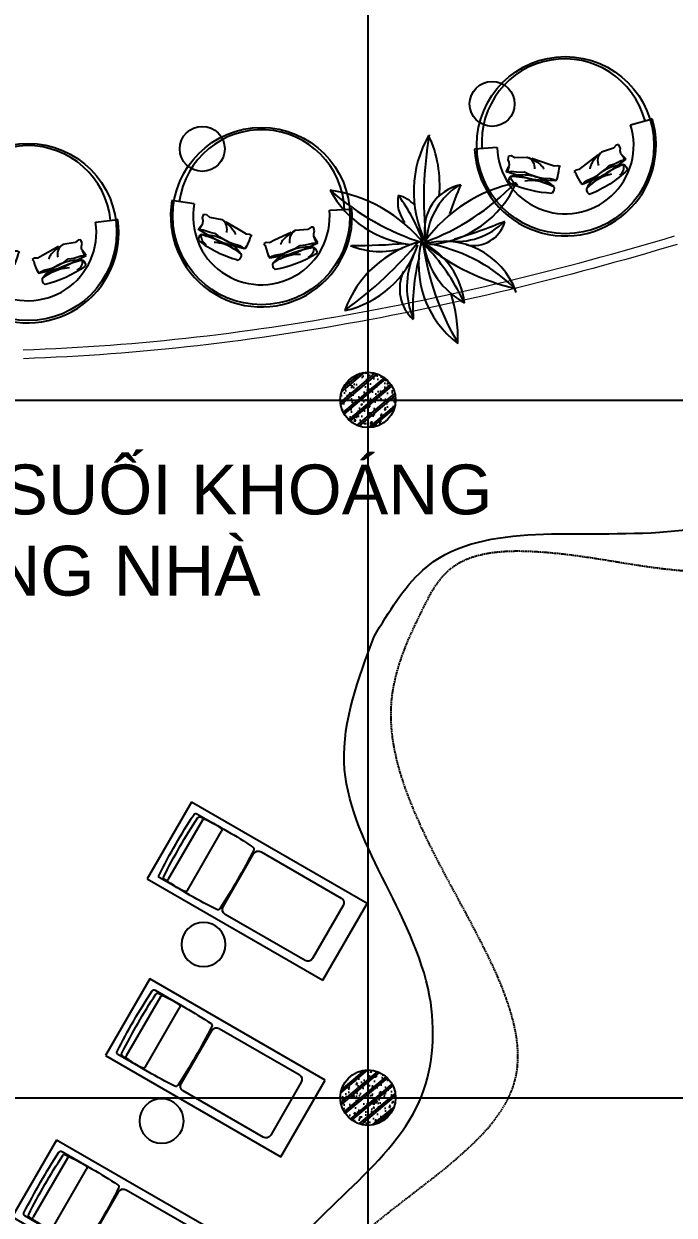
# Model space of a CAD drawing. Header units: millimetres. Extents: x -1030105 to 906887, y -616134 to 1220667.
# Drawn here: x -73200 to -67326, y 547635 to 558393 of the extents above; entities that cross this region are included whole.
import ezdxf
from ezdxf.enums import TextEntityAlignment as Align

# ---------------------------------------------------------------- set-up
doc = ezdxf.new("R2010")
doc.units = ezdxf.units.MM
doc.header["$MEASUREMENT"] = 0
doc.linetypes.add('CENTER', pattern=[2, 1.25, -0.25, 0.25, -0.25])
doc.linetypes.add('DASH', pattern=[0.35, 0.25, -0.1])
for name, color, linetype in [('A-Column', 4, 'Continuous'), ('A-Fur', 143, 'Continuous'), ('A-Furniture', 143, 'Continuous'), ('A-Note', 7, 'Continuous'), ('A-Tree', 98, 'Continuous'), ('XR-BC-zColumn$0$LBC - BEACH CLUB - 240809 DG Rev$0$LBC - BEACH CLUB - COLUMN$0$Col 2FL$0$Col 2FL$0$S-Hatch', 8, 'Continuous')]:
    doc.layers.add(name, color=color, linetype=linetype)
doc.layers.add('A-Door', color=33, linetype='Continuous', lineweight=9)
doc.layers.add('A-Wall', color=6, linetype='Continuous', lineweight=9)
doc.styles.add('Arial_Bold', font='arialbd.ttf')
doc.styles.get("Standard").update_dxf_attribs({"font": 'arial.ttf'})
pattern_1 = [(45, (0, 0), (-0.08838834764831845, 0.08838834764831845), [])]

# ---------------------------------------------------------------- blocks, each defined once
blk = doc.blocks.new('Xref ViasHotel_DD$0$A$C128252A6')
at = {"color": 8}
for points in [[(-199.9999999999998, 80.00000000000011, -0.2490666248094393), (200.0000000000002, 80.00000000000011, -1.822674955046673)], [(-199.9999999999998, 80, 0.3322994664073974), (-199.9999999999998, 19.81332496188793, 0.6324162420717983)], [(-199.9999999999998, 80, -0.09906662480943984), (200.0000000000002, 80, 0.2500000000000002)], [(-199.9999999999998, 19.81332496188793, 0.09906662480943984), (200.0000000000002, 19.81332496188793, -0.2500000000000002)], [(200.0000000000005, 80, -0.3322994664073974), (200.0000000000005, 19.81332496188793, -0.6324162420717983)]]:
    blk.add_lwpolyline(points, format="xyb", dxfattribs=at)
at = {"color": 8, "extrusion": (0, 0, -1)}
blk.add_ellipse((780.901468476882, 898.8733692508494), major_axis=(963.0713825663126, 850.8882908308581), ratio=0.2526383053282041, start_param=2.937223005694502, end_param=3.252076243694595, dxfattribs=at)
at = {"color": 8}
blk.add_ellipse((489.0823721401978, -1084.750095867943), major_axis=(-570.07364656276, 1143.957243795844), ratio=0.5046886879477465, start_param=-0.3101705365576701, end_param=-0.02720458697516248, dxfattribs=at)
blk = doc.blocks.new('Xref ViasHotel_DD$0$A$C17F019FA')
at = {"color": 0}
for p, q in [((697.3613185467548, 813.5510439238133), (699.8647010212298, 793.7083355354334)), ((717.92756481783, 611.7488865882551), (697.3935861733044, 813.5551142003897)), ((717.92756481783, -611.7488865882624), (697.3935861733044, -813.5551142003969))]:
    blk.add_line(p, q, dxfattribs=at)
at = {"color": 8}
for p, q in [((911.1235133591108, 486.6482995716142), (876.5645466852293, 475.0832951677367)), ((876.5645466852293, 475.0832951677367), (878.1273524641292, 452.6495051582751)), ((878.1273524641292, 452.6495051582751), (901.4338400554261, 424.4306216275654)), ((935.0062488559051, 479.9165721031459), (911.1235133591108, 486.6482995716142)), ((961.139452258125, 481.141645068521), (935.0062488559051, 479.9165721031459)), ((1017.680437306, 521.5613187019917), (961.139452258125, 481.141645068521)), ((1001.301164626551, 501.9571702050962), (976.2468804499949, 488.7440328818702)), ((1021.612518758397, 504.4795778361804), (1001.301164626551, 501.9571702050962)), ((1118.624785390741, 318.7744182569659), (1017.680437306, 521.5613187019917)), ((1020.924754717649, 474.0890040926388), (1021.612518758397, 504.4795778361804)), ((1040.10255618114, 410.6074418284697), (1020.924754717649, 474.0890040926388)), ((901.4338400554261, 424.4306216275654), (916.6133127548383, 311.5601572402375)), ((1047.152791371162, 360.1662257797943), (1040.10255618114, 410.6074418284697)), ((1076.169695191231, 321.7466219697599), (1047.152791371162, 360.1662257797943)), ((916.6133127548383, 311.5601572402375), (932.8588758128462, 286.9791447847165)), ((924.4005359811708, 299.3003545842439), (937.7712586250564, 285.890945177729)), ((932.8588758128462, 286.9791447847165), (947.7369539322681, 266.323056805144)), ((934.5817545351456, 274.1928506558688), (1012.630326271872, 127.1067900543203)), ((937.7712586250564, 285.890945177729), (952.4424257027567, 275.754333760975)), ((947.7369539322681, 266.323056805144), (961.3091488336213, 249.1674581054613)), ((952.4424257027567, 275.754333760975), (968.3032555474201, 268.713795114425)), ((961.3091488336213, 249.1674581054613), (973.6370622373652, 235.0879134895076)), ((968.3032555474201, 268.713795114425), (985.2429664921365, 264.5926040189515)), ((973.6370622373652, 235.0879134895076), (984.7822958639299, 223.6599877613262)), ((984.7822958639299, 223.6599877613262), (994.8064514338039, 214.4592457248)), ((985.2429664921365, 264.5926040189515), (1003.150776869792, 263.2140352550414)), ((1003.150776869792, 263.2140352550414), (1021.915905013564, 264.4013636033487)), ((1021.915905013564, 264.4013636033487), (1031.209781213722, 266.1049369151733)), ((1114.245428607916, 246.0654082532783), (1076.169695191231, 321.7466219697599)), ((1130.911862430512, 202.8794769667147), (1114.245428607916, 246.0654082532783)), ((1138.97503520461, 243.5271452402958), (1118.624785390741, 318.7744182569659)), ((1171.629403945466, 92.77644095077267), (1138.97503520461, 243.5271452402958)), ((994.8064514338039, 214.4592457248), (1003.771130667534, 207.0612521839212)), ((1003.771130667534, 207.0612521839212), (1011.737935285462, 201.04157194258)), ((1011.737935285462, 201.04157194258), (1018.806529249588, 196.0319917238157)), ((1012.630326271872, 127.1067900543203), (1036.067291961575, 84.76161766651785)), ((1018.806529249588, 196.0319917238157), (1025.228825487342, 191.8891859269279)), ((1025.228825487342, 191.8891859269279), (1031.294799167721, 188.5260508703286)), ((1031.294799167721, 188.5260508703286), (1037.294425459753, 185.8554828724664)), ((1037.294425459753, 185.8554828724664), (1043.517679532291, 183.7903782517024)), ((1043.517679532291, 183.7903782517024), (1047.422810017597, 182.8937819989733)), ((1147.002085988526, 138.2062920827302), (1130.911862430512, 202.8794769667147)), ((1157.474318943277, 115.6667900273824), (1147.002085988526, 138.2062920827302)), ((1171.629403945466, 92.77644095077267), (1157.474318943277, 115.6667900273824)), ((1036.067291961575, 84.76161766651785), (1036.923326283752, 54.96683084905817)), ((1036.923326283752, 54.96683084905817), (1048.344139921013, 34.56543905798026)), ((1048.344139921013, 34.56543905798026), (1062.945077823999, 47.28856696844014)), ((1062.945077823999, 47.28856696844014), (1093.467885909893, 55.52383848814497)), ((1093.467885909893, 55.52383848814497), (1161.395263161976, 81.73855943974195)), ((1143.134171722078, 74.69118861915922), (1171.629403945466, 92.77644095077267)), ((1161.395263161976, 81.73855943974195), (1171.629403945466, 92.77644095077267)), ((967.0966840549372, -129.2121871439376), (967.9515366378473, -99.41736639737064)), ((967.9515366378473, -99.41736639737064), (979.3715410939767, -79.0155216432322)), ((979.3715410939767, -79.0155216432322), (993.9729836177721, -91.73807043259876)), ((993.9729836177721, -91.73807043259876), (1024.496118311887, -99.97213133203331)), ((1024.496118311887, -99.97213133203331), (1092.424535254395, -126.1841580869295)), ((865.6186600426445, -318.6474451640897), (943.6613979030517, -171.5582890693113)), ((943.6613979030517, -171.5582890693113), (967.0966840549372, -129.2121871439376)), ((1078.033597749076, -182.6524615562739), (1061.945939310128, -247.3262845694117)), ((1102.659113820875, -137.2216336766942), (1070.010724269872, -287.9736330046653)), ((1074.163164311845, -119.1375115541814), (1102.659113820875, -137.2216336766942)), ((1088.504936720477, -160.1125441627155), (1078.033597749076, -182.6524615562739)), ((1102.659113820875, -137.2216336766942), (1088.504936720477, -160.1125441627155)), ((1092.424535254395, -126.1841580869295), (1102.659113820875, -137.2216336766942)), ((863.8962884593348, -331.433807616726), (878.773547292978, -310.7771295502025)), ((868.808628106839, -330.3454131727412), (883.4793931287131, -320.2082198673961)), ((878.773547292978, -310.7771295502025), (892.3450617480557, -293.6209925555449)), ((883.4793931287131, -320.2082198673961), (899.3399437148473, -313.1670521447086)), ((892.3450617480557, -293.6209925555449), (904.6724167108187, -279.5409589936244)), ((899.3399437148473, -313.1670521447086), (916.2794911891106, -309.0451891795747)), ((904.6724167108187, -279.5409589936244), (915.8171970674593, -268.1125912255375)), ((915.8171970674593, -268.1125912255375), (925.8409877041122, -258.9114516122208)), ((916.2794911891106, -309.0451891795747), (934.1872468750516, -307.665910146512)), ((925.8409877041122, -258.9114516122208), (934.8053735072026, -251.5131025147202)), ((934.1872468750516, -307.665910146512), (952.9524220965686, -308.8524942202057)), ((934.8053735072026, -251.5131025147202), (942.7719393626903, -245.493106293965)), ((942.7719393626903, -245.493106293965), (949.8403346283012, -240.4832457203665)), ((949.8403346283012, -240.4832457203665), (956.2624665466137, -236.3401852017923)), ((952.9524220965686, -308.8524942202057), (962.2463658575725, -310.5556989114339)), ((956.2624665466137, -236.3401852017923), (962.3283068315359, -232.9768095555846)), ((962.3283068315359, -232.9768095555846), (968.3278271972085, -230.3060035990711)), ((968.3278271972085, -230.3060035990711), (974.5509993574233, -228.2406521495213)), ((974.5509993574233, -228.2406521495213), (978.4560942783137, -227.3439010098882)), ((1045.281218366756, -290.5128768560317), (1007.208486693329, -366.1956006953915)), ((1061.945939310128, -247.3262845694117), (1045.281218366756, -290.5128768560317)), ((1070.010724269872, -287.9736330046653), (1049.663458974159, -363.2217131058715)), ((832.4767044088803, -468.8865307499291), (847.6517003608169, -356.0154643940987)), ((847.6517003608169, -356.0154643940987), (863.8962884593348, -331.433807616726)), ((855.4384373254725, -343.75535288627), (868.808628106839, -330.3454131727412)), ((1049.663458974159, -363.2217131058715), (948.7271540235961, -566.012617106222)), ((978.1931067173136, -404.6163553609149), (971.1448721623747, -455.0578510005435)), ((1007.208486693329, -366.1956006953915), (978.1931067173136, -404.6163553609149)), ((807.6094200747611, -519.540190630978), (809.1713360701106, -497.1063386542301)), ((842.1688454195391, -531.1038243274525), (807.6094200747611, -519.540190630978)), ((809.1713360701106, -497.1063386542301), (832.4767044088803, -468.8865307499291)), ((866.0513138997776, -524.3711496130054), (842.1688454195391, -531.1038243274525)), ((892.1845658710226, -525.5951860667483), (866.0513138997776, -524.3711496130054)), ((948.7271540235961, -566.012617106222), (892.1845658710226, -525.5951860667483)), ((932.3471038055723, -546.4091182692064), (907.2922955814574, -533.1969746743052)), ((971.1448721623747, -455.0578510005435), (951.9695885574911, -518.5401738561559)), ((951.9695885574911, -518.5401738561559), (952.6585579667008, -548.930720297285)), ((952.6585579667008, -548.930720297285), (932.3471038055723, -546.4091182692064))]:
    blk.add_line(p, q, dxfattribs=at)
at = {"color": 0}
blk.add_lwpolyline([(717.92756481783, -611.7488865882624, 1.147515927552198), (717.92756481783, 611.7488865882551, 1.001616190193315)], format="xyb", dxfattribs=at)
blk.add_circle((800, 0), 800.0000000000001, dxfattribs=at)
for centre, radius, start, end in [((800, 0), 820.0000000000003, 262.8117499346516, 97.1905225647401), ((770.0000000059372, -0.0005949389305897057), 749.9999999999994, 95.03666357994847, 264.9633272164608)]:
    blk.add_arc(centre, radius, start, end, dxfattribs=at)
at = {"color": 8, "extrusion": (0, 0, -1), "zscale": -1, "rotation": 246.5885494187162}
blk.add_blockref('Xref ViasHotel_DD$0$A$C128252A6', (-1213.472352847049, 337.1273957474696), dxfattribs=at)
at = {"color": 8, "rotation": 66.59082191803262}
blk.add_blockref('Xref ViasHotel_DD$0$A$C128252A6', (1144.511754282576, -381.5709286812562), dxfattribs=at)
blk = doc.blocks.new('A$C0D5C7A2D')
at = {"color": 0, "ltscale": 50}
for p, q in [((0, 400.0000000000073), (1829.999999999985, 400.0000000000146)), ((0, -400), (0, 400.0000000000073)), ((401.1330358995765, 335), (93.82251094018284, 335.0000000000146)), ((1830.000000000015, 400.0000000000073), (1830.000000000015, -399.9999999999927)), ((165.3525005067931, -308.3565616393753), (165.3525005067931, 308.3565616393898)), ((365.3525005068077, 308.3565616393898), (365.3525005068077, -308.3565616393753)), ((1829.999999999985, -399.9999999999854), (0, -400)), ((93.82299424723897, -334.9995184570435), (409.5775239173818, -334.9914406047683))]:
    blk.add_line(p, q, dxfattribs=at)
at = {"ltscale": 100}
blk.add_lwpolyline([(768.2694097508793, -326.0599177405675), (1602.341060336228, -326.0599177405529, 0.414213562373095), (1652.341060336228, -276.0599177405602), (1652.341060336228, 276.059917837083, 0.414213562373095), (1602.341060336228, 326.0599178370758), (768.2694097508793, 326.0599178370758, 0.414213562373095), (718.2694097508793, 276.0599178370685), (718.2694097508938, -276.0599177405675, 0.414213562373095)], format="xyb", close=True, dxfattribs=at)
at = {"color": 0, "ltscale": 50}
for centre, radius, start, end in [((93.82251094019739, 315.0000000000146), 20, 90, 176.6310200557404), ((137.976660288361, 306.1023011143043), 19.99999999999968, 93.33269650021788, 176.5159236143638), ((137.976660288361, 306.102301114508), 19.99999999999998, 93.33269642171011, 176.5159236170685), ((409.5775238785573, -3830.494071856072), 4165.502631381393, 86.24549760943165, 93.7545024106176), ((409.5775238785718, -3830.494071856072), 4165.502631381392, 90.11615257403979, 93.75450240895366), ((185.3525005067931, 308.3565616393898), 20.00000000000023, 99.49424004758163, 180), ((265.3525005067931, -169.9999999336724), 504.9999999999933, 80.50575995241839, 99.49424004758163), ((345.3525005068077, 308.3565616393898), 20.00000000000019, 0, 80.50575995241839), ((681.178385760446, 306.1023012241858), 20.00000000000015, 3.484076857772623, 86.66730263620853), ((5712.761014941061, -1.20587574201636e-05), 5647.761014941063, 176.7907657975486, 183.2092290454708), ((5424.977023095838, 0.00855957143357955), 5315.853593084611, 176.6858868585211, 183.3141131435598), ((5424.977023096377, 0.008559571440855507), 5315.85359308516, 176.6858868585211, 183.3141131435598), ((-4605.821976531282, 0.008559386271372205), 5315.853592586296, 356.6858868547755, 3.314113146729399), ((93.82248259331391, -314.9995184635845), 19.99999999999993, 183.368974530637, 270.0014657809409), ((137.976660301123, -306.085182191986), 20.0000000000004, 183.4840763862604, 266.667303473062), ((137.976660301123, -306.085182191986), 19.99999999999883, 183.4840763862604, 266.667303473062), ((185.3525005067931, -308.3565616393753), 20.00000000000019, 180, 260.5057599524184), ((345.3525005068077, -308.3565616393753), 20.00000000000023, 279.4942400475816, 0), ((681.1783857689152, -306.0851823056364), 20.0000000000006, 273.3326973637914, 356.5159231146627), ((409.5775239173818, 3830.511190785044), 4165.502631389813, 266.2454975893824, 273.7545023905683), ((409.5775239173963, 3830.511190785044), 4165.502631389816, 266.2454975893824, 270), ((265.3525005067786, 169.9999999336869), 504.9999999999986, 260.5057599524184, 279.4942400475816)]:
    blk.add_arc(centre, radius, start, end, dxfattribs=at)
at = {"layer": 'A-Fur', "ltscale": 100}
blk.add_circle((735.4367895802279, 658.5539192926808), 200, dxfattribs=at)
blk = doc.blocks.new('*U1451')
at = {"layer": 'A-Furniture', "rotation": 30}
blk.add_blockref('A$C0D5C7A2D', (-677.7747646396019, -656.0596715561915), dxfattribs=at)
blk = doc.blocks.new('FUR')
at = {"layer": 'A-Furniture'}
for centre in [(-24273.79361084366, 34372.78258199384), (-26891.95049999998, 33966.97072861483)]:
    blk.add_circle(centre, 203.1384995514144, dxfattribs=at)
blk.add_spline([(-25340.45049999998, 29562.97072861483), (-25610.45049999998, 28429.97072861483), (-24838.45049999998, 26314.97072861483), (-24908.95049999998, 25419.97072861483), (-26238.95049999998, 23819.47072861483), (-26481.45049999998, 22058.97072861483), (-23603.95049999998, 19353.97072861483), (-19093.95049999998, 21176.97072861483), (-19671.45049999998, 26123.47072861483), (-18868.95049999998, 27501.97072861483), (-18330.95049999998, 29423.47072861483), (-18961.95049999998, 30581.97072861483), (-22759.95049999998, 30505.97072861483), (-24899.45049999998, 30163.47072861483), (-25340.45049999998, 29562.97072861483)], degree=3, dxfattribs=at)
at = {"layer": 'A-Furniture', "color": 8, "linetype": 'DASH', "ltscale": 50}
blk.add_spline([(-24817.45049999998, 29974.47072861483), (-25181.45049999998, 28983.47072861483), (-24073.45049999998, 25533.47072861483), (-25989.45049999998, 23571.47072861483), (-26112.95049999998, 21549.97072861483), (-25063.45049999998, 20145.47072861483), (-23274.95049999998, 19511.47072861483), (-20212.45049999998, 20564.97072861483), (-19347.45049999998, 22460.47072861483), (-20474.95049999998, 25606.47072861483), (-19015.95049999998, 27948.47072861483), (-18937.45049999998, 29845.97072861483), (-20145.45049999998, 30403.47072861483), (-22322.95049999998, 30151.47072861483), (-23879.95049999998, 30330.97072861483), (-24680.95049999998, 30146.97072861483), (-24817.45049999998, 29974.47072861483)], degree=3, dxfattribs=at)
at = {"color": 0, "linetype": 'ByBlock', "lineweight": -2, "transparency": 16777216, "xscale": -1, "rotation": 180}
for p in [(-26510.67648667177, 27064.82054757304), (-26889.24524983618, 25470.97086020408), (-27730.46462022171, 24013.93617038499)]:
    blk.add_blockref('*U1451', p, dxfattribs=at)
at = {"layer": 'A-Furniture'}
for p, rotation in [((-23747.93943579454, 34788.87712046073), 279.710105461136), ((-26320.10200708447, 34158.90015246498), 267.2896090013626), ((-28475.98098347377, 34015.89117996814), 270.7416309624329)]:
    blk.add_blockref('Xref ViasHotel_DD$0$A$C17F019FA', p, dxfattribs=dict(at, rotation=rotation))
blk = doc.blocks.new('TƯỜNG NÔI THẤT')
at = {"layer": 'A-Door', "ltscale": 10}
for points in [[(29707.79750240163, 48882.07349987549), (29612.86971195534, 48853.96842266107), (29517.88451170575, 48826.16454174044), (29422.84169470287, 48798.66552406049), (29327.74105399671, 48771.47503656824), (29232.58238263727, 48744.59674621059), (29137.36547367454, 48718.03431993444), (29042.09012015852, 48691.79142468667), (28946.75611513923, 48665.8717274142), (28851.36325166665, 48640.27889506402), (28755.91132279081, 48615.01659458305), (28660.40012156169, 48590.08849291818), (28564.8294410293, 48565.4982570163), (28469.19907424365, 48541.24955382443), (28373.50881425473, 48517.34605028934), (28277.75845411255, 48493.79141335806), (28181.94778686711, 48470.58930997748), (28086.07660556841, 48447.74340709462), (27990.14470326646, 48425.25737165613), (27894.15187301124, 48403.13487060927), (27798.09790785277, 48381.3795709007), (27701.98260084107, 48359.99513947754), (27605.80574502611, 48338.98524328647), (27509.56713345791, 48318.35354927462), (27413.26655918646, 48298.10372438887), (27316.90381526177, 48278.23943557602), (27220.47869473386, 48258.76434978319), (27123.9909906527, 48239.68213395716), (27027.4404960683, 48220.99645504483), (26930.82700403068, 48202.71097999322), (26834.15030758984, 48184.82937574922), (26737.41019979575, 48167.35530925973), (26640.60647369846, 48150.29244747164), (26543.73892234793, 48133.64445733197), (26446.80733879418, 48117.41500578762), (26349.81151608723, 48101.60775978537), (26252.75124727706, 48086.22638627223), (26155.62632541367, 48071.27455219522), (26058.43654354707, 48056.75592450111), (25961.18169472726, 48042.67417013692), (25863.86157200426, 48029.03295604954), (25766.47596842804, 48015.83594918589), (25669.02467704863, 48003.08681649284), (25571.50749091602, 47990.7892249173), (25473.9242030802, 47978.9468414064), (25376.27460659119, 47967.56333290681), (25278.558494499, 47956.64236636553), (25180.77565985361, 47946.18760872958), (25082.92589570503, 47936.20272694575), (24985.00899510327, 47926.69138796104), (24887.02475109833, 47917.65725872235), (24788.97295674021, 47909.10400617658), (24690.8534050789, 47901.03529727063), (24592.66588916443, 47893.45479895151), (24494.41020204678, 47886.36617816612), (24396.08613677595, 47879.77310186124), (24297.69348640196, 47873.679236984), (24199.2320439748, 47868.08825048117), (24100.70160254448, 47863.00380929967), (24002.10195516099, 47858.42958038661), (23903.43289487435, 47854.36923068867), (23804.69421473454, 47850.82642715285)], [(23802.03683071962, 47930.78227757965), (23900.35348963732, 47934.3099395436), (23998.60316301844, 47938.3530317616), (24096.78609974161, 47942.90792848414), (24194.90254124397, 47947.97100539447), (24292.95272571035, 47953.53863868432), (24390.9368913256, 47959.60720454564), (24488.85527627455, 47966.1730791704), (24586.70811874206, 47973.23263875034), (24684.49565691294, 47980.78225947754), (24782.21812897205, 47988.81831754372), (24879.87577309716, 47997.33718914189), (24977.46882228534, 48006.33525114495), (25074.997504561, 48015.80888070026), (25172.46204974833, 48025.75445455348), (25269.86268767151, 48036.16834945034), (25367.19965242305, 48047.04694341577), (25464.4731963535, 48058.38662050781), (25561.68354082985, 48070.18375640071), (25658.83090161631, 48082.4347251585), (25755.91549447707, 48095.13590084482), (25852.9375351763, 48108.28365752357), (25949.89723947823, 48121.87436925864), (26046.79482314702, 48135.90441011393), (26143.63050194689, 48150.37015415321), (26240.40449164201, 48165.26797544025), (26337.11700799657, 48180.59424803907), (26433.76826677479, 48196.34534601343), (26530.35848374083, 48212.51764342713), (26626.8878746589, 48229.10751434404), (26723.35665529319, 48246.11133282806), (26819.7650414079, 48263.52547294297), (26916.1132487672, 48281.34630875266), (27012.40149313532, 48299.57021432091), (27108.6299902764, 48318.19356371171), (27204.79895595468, 48337.21273098874), (27300.90860593434, 48356.62409021589), (27396.95915597955, 48376.42401545716), (27492.95082185452, 48396.6088807761), (27588.88381295843, 48417.17506129656), (27684.75832311853, 48438.11892835377), (27780.57455267002, 48459.43684661528), (27876.33270232526, 48481.12518059008), (27972.03297279656, 48503.18029478681), (28067.67556479623, 48525.59855371469), (28163.2606790366, 48548.37632188236), (28258.78851622998, 48571.5099637988), (28354.2592770887, 48594.99584397278), (28449.67316232507, 48618.83032691351), (28545.03037265141, 48643.00977712951), (28640.33110878004, 48667.5305591299), (28735.57557142329, 48692.38903742353), (28830.76396129347, 48717.58157651918), (28925.8964791029, 48743.10454092594), (29020.9733255639, 48768.95429515257), (29115.99470138879, 48795.12720370793), (29210.9608072899, 48821.61963110103), (29305.87184397952, 48848.42794184061), (29400.72801217, 48875.54850043578), (29495.52951257366, 48902.97767139517), (29590.2765459028, 48930.71181922778), (29684.96931282055, 48958.74730839219)]]:
    blk.add_lwpolyline(points, dxfattribs=at)
blk = doc.blocks.new('C2')
at = {"layer": 'A-Tree', "color": 8}
for centre, radius, start, end in [((597.8066810533492, 647.4478162748856), 512.9644939609045, 150.2411395785226, 205.8089924024951), ((1840.520802863575, 614.663511470193), 1710.013328275341, 170.2399811561488, 186.1147769933549), ((-319.6332879893016, 679.0836772795301), 522.1291424384847, 354.3326332317999, 25.28039436258732), ((-394.1196820032856, -16.28424253803678), 678.7830739472802, 39.14999690914021, 81.38898289978646), ((119.8017681216515, 874.5129376781988), 467.1576890094693, 208.0484010644241, 264.6491229276512), ((473.6763151883424, 1516.111589349457), 1152.672504959493, 228.5744525952278, 252.384215517872), ((339.0637494305702, 477.7074091385002), 205.6003621570023, 101.4267094931179, 190.9876748326544), ((-212.9250783589523, 1393.706720260845), 1033.274465553102, 289.6317747364299, 316.9415872008503), ((678.9583471508013, 29.49553686170839), 671.2071327478785, 101.2486208017848, 143.9898653391894), ((460.7013213895043, 408.7795932609588), 318.5844515836241, 121.9055202391609, 175.1858926215441), ((119.8017681216515, 874.5129376781988), 467.1576890094693, 274.4072576754843, 336.4430840679565), ((1238.200356553214, 234.6638037646771), 1039.70912533752, 154.6853166608095, 162.4500908880103), ((161.3379898599887, 602.3140435382957), 148.8271279052569, 169.1166209036329, 218.9555886236376), ((-17.29247572167515, 489.9658467163681), 144.1551195271773, 42.83736663617832, 76.97863792041294), ((-675.6265686209008, 122.8727199833374), 857.8705761906325, 20.51383794556775, 36.02424014850644), ((278.738285768326, 727.5477068470209), 304.278219035058, 261.6388708216413, 315.6255062312309), ((-362.4759722851959, 2596.584024063079), 2251.977424759328, 286.3355012364549, 292.4150150611594), ((354.8739890010984, 551.3400760767981), 146.7974213737446, 257.3556793837414, 344.3532487187752), ((-319.6332879893016, 679.0836772795301), 522.1291424384847, 330.7697376170311, 331.9367160107736), ((240.827546373308, -57.77903458592482), 496.9278064683223, 104.1284180658103, 160.1467714826719), ((-321.3298327564044, 547.7226396792103), 446.9018688599547, 282.2423311989974, 341.7320937913137), ((-1212.861913616427, 1507.635573408741), 1708.312600899444, 305.4463593761205, 320.7381539293926), ((-67.36023888764612, 715.2663625454297), 337.6292509965691, 246.7315023999685, 287.3970904032515), ((-189.9491252961816, 3449.078696529206), 3043.983831225277, 269.91002825064, 274.5019943887826), ((553.2720437054159, 318.8653606564039), 446.3301478634169, 166.3602607862572, 232.9473873304876), ((222.8508834598761, 78.65597689687274), 344.823888887098, 19.43419249484991, 107.435705152585), ((-34.96195786917815, 106.5881998699042), 350.9507541514024, 6.507278463115689, 62.36089659900944), ((1308.343660235485, 576.0264644791023), 1192.382886922759, 188.0958949225132, 210.722578142023), ((486.077814778153, 461.5422813013429), 359.2264137293816, 188.5552242675603, 241.3288961956136), ((-509.9640583559885, -226.3472040423658), 903.3571745151023, 24.75992225526024, 44.64727991474892), ((776.6502670997143, 1214.233641913161), 1030.057604216278, 231.5416259423199, 257.1763624081367), ((18.22038746716134, -322.4153765899828), 747.4321797232111, 46.14831984268555, 80.37107364285058), ((423.9871086181593, 217.0607059827889), 369.8270333400882, 155.9892964331983, 202.8399613678449), ((921.5218744179001, 133.2178408322507), 840.488187284618, 165.0603950652925, 184.073746994936), ((207.7481049136404, 208.9563885416137), 186.2569995667042, 154.5275994809214, 228.0163014909153), ((-394.1196820032856, -16.28424253803678), 678.7830739472802, 358.2221592825441, 17.85830694949557)]:
    blk.add_arc(centre, radius, start, end, dxfattribs=at)
blk = doc.blocks.new('CÂY')
at = {"layer": 'A-Tree', "color": 8, "ltscale": 10, "xscale": 2, "yscale": 2, "zscale": 2}
blk.add_blockref('C2', (19344.84440303709, 46469.93666322355), dxfattribs=at)
blk = doc.blocks.new('BỐ TRÍ LAY OUT')
at = {"layer": 'A-Door', "color": 3}
blk.add_blockref('TƯỜNG NÔI THẤT', (-3527.35200127693, 2876.376295813126), dxfattribs=at)
at = {"layer": 'A-Furniture', "color": 3}
for name, p in [('CÂY', (4286.75486311756, 4469.288343299762)), ('FUR', (48783.7433631176, 18654.71482977469))]:
    blk.add_blockref(name, p, dxfattribs=at)
blk = doc.blocks.new('*U1486')
at = {"color": 8, "linetype": 'CENTER', "ltscale": 500}
blk.add_line((-6392.643045294039, 7811.817619178139), (-6055.4829418041, 7811.817619178139), dxfattribs=at)
at = {"style": 'Arial_Bold'}
blk.add_attdef('TRUC', text='', height=2.5, dxfattribs=at).set_placement((-6401.947800032925, 7811.817619178007), align=Align.MIDDLE_CENTER)
blk = doc.blocks.new('*U1487')
at = {"color": 8, "linetype": 'CENTER', "ltscale": 500}
blk.add_line((-6401.947800033063, 7821.122373916886), (-6401.947800033064, 8224.897619178022), dxfattribs=at)
at = {"style": 'Arial_Bold'}
blk.add_attdef('TRUC', text='', height=2.5, dxfattribs=at).set_placement((-6401.947800032925, 7811.817619178007), align=Align.MIDDLE_CENTER)
blk = doc.blocks.new('TRỤC')
at = {"color": 0, "xscale": 199.9999999999901, "yscale": 199.9999999999901, "zscale": 199.9999999999901}
for name, p in [('*U1487', (1311889.560006559, -1575802.327948784)), ('*U1486', (1270336.330398289, -1511963.523835555)), ('*U1486', (1270336.330398289, -1518263.523835549))]:
    blk.add_blockref(name, p, dxfattribs=at)
blk = doc.blocks.new('KIẾN TRÚC')
h = blk.add_hatch(color=9)
h.dxf.hatch_style = 1
edge = h.paths.add_edge_path(flags=16)
edge.add_line((62281.95049999998, 27412.02927138517), (55232.82389649404, 27412.02927138505))
edge.add_arc((32545.50878812408, 30716.66293956665), 22926.72829924391, 284.53695158247865, 351.7125813344091, ccw=False)
edge.add_line((38300.21700792988, 8523.911784915952), (13217.51784992669, 8523.911784910597))
edge.add_arc((23753.10182550838, 24110.84943410289), 18813.58963585476, 227.7677182561868, 235.9442986410003, ccw=False)
edge.add_arc((7788.819823088517, 12733.3910908635), 4187.039666959467, 236.0590124962323, 322.4360737019827, ccw=False)
edge.add_arc((13873.5970987339, 18503.25729619298), 12505.26566685072, 190.8327360748526, 227.6605687844487, ccw=False)
edge.add_arc((25477.52443721271, 20792.18331255531), 24332.69085544715, 180.6832153365221, 190.991126688788, ccw=False)
edge.add_arc((3282.93561756362, 20557.21277457592), 2137.084471138149, 101.08076224722828, 181.479400931386, ccw=False)
edge.add_line((2872.204064266523, 22654.45611475036), (4986.06665855035, 23013.11448664329))
edge.add_arc((28039.69241930227, 24288.4119512235), 23088.87273861522, 153.2014320220877, 183.1663029992741, ccw=False)
edge.add_arc((10232.26976538847, 40544.64471371844), 6483.106001901682, 182.8401094538115, 244.3962742115525, ccw=False)
edge.add_arc((-6425.00274742386, 39970.86676714511), 10185.26120742048, 1.420812516492314, 26.70695635716553)
edge.add_arc((10590.58143904217, 49414.25633883046), 9292.69259551461, 144.7133172211654, 211.5754885360199, ccw=False)
edge.add_arc((-12326.15115191392, 64090.21360378864), 17935.64217367859, 328.7375359512051, 356.1899532233969)
edge.add_arc((16735.32676788772, 62308.59922571364), 11181.04393981935, 84.1243873636841, 176.9761863570094, ccw=False)
edge.add_arc((20708.98128665387, 99752.52490135818), 26473.21942281876, 263.8653720447036, 288.4869561324928)
edge.add_arc((35667.35201082098, 54479.70646712999), 21207.13938727637, 73.35106851793267, 108.03023985438841, ccw=False)
edge.add_arc((44765.46109434243, 84516.17499720305), 10177.42256554817, 252.7258710955127, 285.7130125077479)
edge.add_arc((49658.99676799333, 68415.98596348311), 6655.601145545619, 49.49953772748103, 108.7311152981473, ccw=False)
edge.add_arc((48035.04809900769, 66009.84854850778), 9545.540963997893, -2.328829575281418, 51.46764420018991, ccw=False)
edge.add_line((57572.70516659174, 65621.96975748474), (49483.50000000001, 65623.9117849106))
edge.add_line((49483.50000000001, 65623.9117849106), (62281.95049999965, 65623.9117849191))
edge.add_line((62281.95049999965, 65623.9117849191), (62281.95049999998, 27412.02927138517))
h.paths.add_polyline_path([(0, 77895.5), (64428.50000000001, 77895.5), (64428.50000000001, -0.577250000089407), (-1.792749999687658, 0.577250000089407)])
at = {"color": 3}
blk.add_blockref('TRỤC', (5188.757962470409, 8718.304113260703), dxfattribs=at)
blk = doc.blocks.new('XR-BC-zColumn$0$LBC - BEACH CLUB - 240809 DG Rev$0$LBC - BEACH CLUB - COLUMN$0$RGSERHG')
h = blk.add_hatch()
h.set_pattern_fill('1BT-01', color=8, scale=20, angle=175, pattern_type=2)
h.set_pattern_definition([(225, (-7119615, -1076695), (-141.8123164251557, 25.00533762429768), [15, -165]), (170, (-7119615, -1076695), (14.53309575937185, -152.2845582153077), [12, -132]), (275.4514, (-7119626.81769274, -1076692.91622281), (-127.279318845554, -127.2791203212298), [12.748038, -140.2284224]), (221.1842, (-7119618.48622971, -1076734.847787924), (-209.7507883188072, 51.58107015833942), [22.5, -247.5]), (271.6356, (-7119635.965459294, -1076730.54935445), (-203.20119966676, -177.7899671973613), [19.12205759999999, -210.3426]), (166.1842000000001, (-7119618.48622971, -1076734.847787924), (-203.2010608876388, -177.790125901653), [18, -198]), (196, (-7119637.538566244, -1076723.142726088), (-111.9090184227618, 90.62213634221807), [15, -165]), (141, (-7119637.538566244, -1076723.142726088), (-61.11808688085385, -140.2368603442294), [12, -132]), (246.4514, (-7119646.864312973, -1076715.590875433), (-173.0271425618234, -49.61458870558845), [12.748038, -140.2284224]), (212.5, (-7119615, -1076695), (-8.225438896689198, -66.1134581984397), [0, -130.3999999999999, 0, -134, 0, -132.5]), (182.5, (-7119615, -1076695), (-59.28874482535977, -73.99656706248861), [0, -76.39999999999999, 0, -127.4, 0, -50.5]), (142.5, (-7119570.569716465, -1076698.887146126), (-105.965058807757, 13.79894691157983), [0, -50, 0, -156, 0, -207]), (132.5, (-7119550.645822504, -1076700.630260981), (-117.9383387974469, -9.779205780565105), [0, -65, 0, -103.6, 0, -147]), (220, (-7119615, -1076695), (54.63694682335584, -65.11377766511313), []), (220, (-7119617.135315698, -1076719.406770103), (54.63694682335584, -65.11377766511313), [])])
edge = h.paths.add_edge_path()
edge.add_arc((-7119615, -1076695), 250, 0, 360)
at = {"layer": 'XR-BC-zColumn$0$LBC - BEACH CLUB - 240809 DG Rev$0$LBC - BEACH CLUB - COLUMN$0$Col 2FL$0$Col 2FL$0$S-Hatch'}
h = blk.add_hatch(dxfattribs=at)
h.set_pattern_fill('ANSI32', color=256, scale=250, angle=-90.00000000000001)
h.set_pattern_definition([(315, (-7119759.102973502, -1076233.445467707), (66.29126073623885, 66.29126073623883), []), (315, (-7119759.102973502, -1076277.639641457), (66.29126073623885, 66.29126073623883), [])])
edge = h.paths.add_edge_path()
edge.add_arc((-7119365, -1076695), 1e-09, 0, 0)
h = blk.add_hatch(dxfattribs=at)
h.set_pattern_fill('AR-CONC', color=256, scale=10, angle=-90.00000000000001)
h.set_pattern_definition([(319.9999999999999, (-7119759.102973502, -1076233.445467707), (-6.275213498259527, -71.72601826007535), [7.5, -82.5]), (265, (-7119759.102973502, -1076233.445467707), (75.21921337000119, 13.87513336129999), [6, -66]), (10.45144445999999, (-7119759.625907902, -1076239.422635807), (68.94399909686292, -57.85088467271121), [6.374019199999997, -70.11421119999996]), (316.1842, (-7119739.102973502, -1076233.445467707), (-16.55192807930768, -106.7241330671572), [11.25, -123.75]), (6.635635489999989, (-7119740.482304201, -1076242.339142207), (97.41186007745503, -93.46619456742286), [9.5610342, -105.171376]), (261.1841639899999, (-7119739.102973502, -1076233.445467707), (97.41186002699901, -93.46619450547735), [9, -99.0000001]), (290.9999999999999, (-7119744.102973502, -1076243.445467707), (-40.2618890665339, -59.69070521184616), [7.5, -82.5]), (236, (-7119744.102973502, -1076243.445467707), (72.5150045046853, -24.33153319215819), [6, -66]), (341.4514447399999, (-7119747.458130902, -1076248.419693107), (32.25311528063536, -84.02223767299712), [6.374019000000001, -70.1142112]), (307.5, (-7119759.102973502, -1076233.445467707), (33.28938538313115, -1.215985531729074), [0, -65.19999999999996, 0, -66.99999999999997, 0, -66.24999999999997]), (277.5, (-7119759.102973502, -1076233.445467707), (39.44117118823602, -26.30695374421487), [0, -38.19999999999999, 0, -63.7, 0, -25.25]), (237.5, (-7119759.102973502, -1076211.145467707), (-2.255487173437988, -53.3822436172409), [0, -25, 0, -78, 0, -103.5]), (227.5, (-7119759.102973502, -1076201.145467707), (10.01049823323176, -58.31861693423862), [0, -32.5, 0, -51.8, 0, -73.5])])
edge = h.paths.add_edge_path()
edge.add_arc((-7119365, -1076695), 1e-09, 0, 0)
at = {"color": 0}
blk.add_circle((-7119615, -1076695), 250, dxfattribs=at).dxf.unprotected_set("ltscale", 0)
blk = doc.blocks.new('cot ngoai nha tang ham')
for p in [(7091873.121179713, 1040575.974125054), (7091873.121179713, 1034275.974125054)]:
    blk.add_blockref('XR-BC-zColumn$0$LBC - BEACH CLUB - 240809 DG Rev$0$LBC - BEACH CLUB - COLUMN$0$RGSERHG', p)
blk = doc.blocks.new('cot tang tren')
at = {"layer": 'A-Column'}
blk.add_blockref('cot ngoai nha tang ham', (69825.38898289204, 143088.5553762205), dxfattribs=at)

msp = doc.modelspace()

# ---------------------------------------------------------------- hatches: boundary and pattern name
at = {"layer": 'A-Wall'}
h = msp.add_hatch(dxfattribs=at)
h.set_pattern_fill('ANSI31', color=256)
h.set_pattern_definition(pattern_1)
edge = h.paths.add_edge_path()
edge.add_line((-57293.019, 554800.4117849106), (-57293.019, 561500.4117849106))
edge.add_line((-57293.019, 561500.4117849106), (-82893.5962694344, 561500.4117849106))
edge.add_line((-82893.5962694344, 561500.4117849106), (-82894.59677430119, 561250.4117849106))
edge.add_line((-82894.59677430119, 561250.4117849106), (-57543.019, 561250.4117849106))
edge.add_line((-57543.019, 561250.4117849106), (-57543.019, 554953.1027849106))
h = msp.add_hatch(dxfattribs=at)
h.set_pattern_fill('ANSI31', color=256)
h.set_pattern_definition(pattern_1)
edge = h.paths.add_edge_path()
edge.add_line((-57293.019, 554800.4117849106), (-57293.019, 561500.4117849106))
edge.add_line((-57293.019, 561500.4117849106), (-82893.5962694344, 561500.4117849106))
edge.add_line((-82893.5962694344, 561500.4117849106), (-82894.59677430119, 561250.4117849106))
edge.add_line((-82894.59677430119, 561250.4117849106), (-57543.019, 561250.4117849106))
edge.add_line((-57543.019, 561250.4117849106), (-57543.019, 554953.1027849106))

# ---------------------------------------------------------------- block references
at = {"color": 3}
for name, p in [('KIẾN TRÚC', (-106778.5, 495876.5)), ('BỐ TRÍ LAY OUT', (-93480.29286311776, 504642.1131132607))]:
    msp.add_blockref(name, p, dxfattribs=at)
at = {"layer": 'A-Column'}
msp.add_blockref('cot tang tren', (-112175.3889829109, 448026.8494373155), dxfattribs=at)

# ---------------------------------------------------------------- texts
at = {"layer": 'A-Note'}
for s, p in [('KHU TẮM SUỐI KHOÁNG', (-76404.78722690415, 553963.4260884272)), ('TRONG NHÀ', (-74832.78722690415, 553229.9260884272))]:
    msp.add_text(s, height=450, dxfattribs=at).set_placement(p)

doc.saveas('drawing.dxf')
